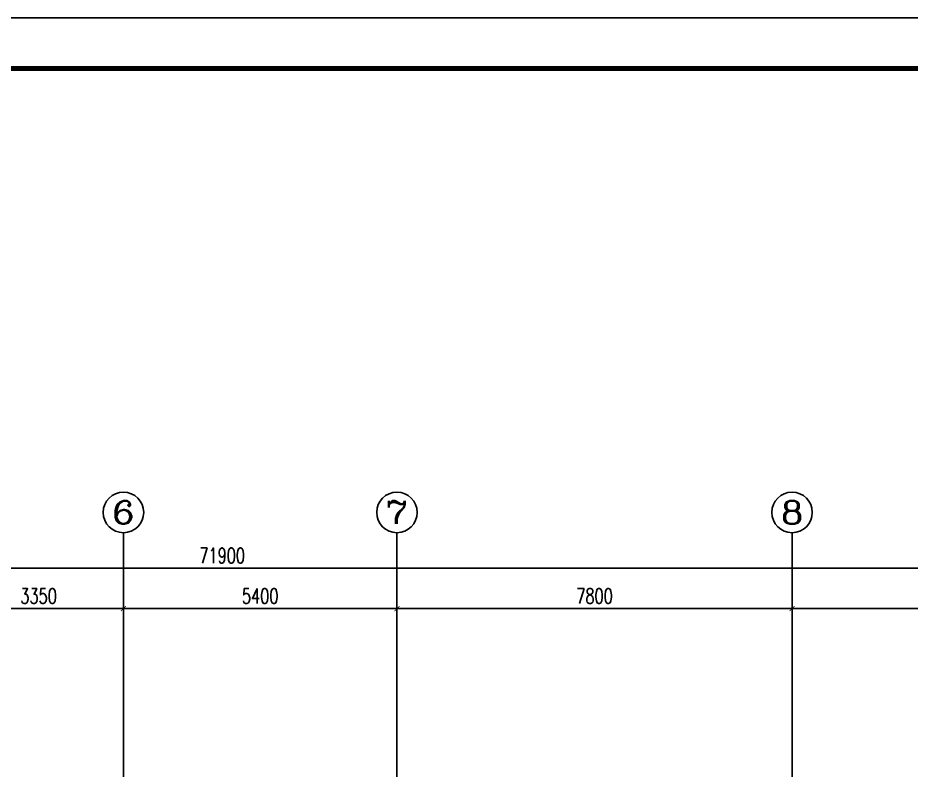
# Model space of a CAD drawing. Extents: x 169490 to 7584583, y -2399407 to 1374371.
# Drawn here: x 498472 to 516107, y 840341 to 855191 of the extents above; entities that cross this region are included whole.
import ezdxf
from ezdxf.enums import TextEntityAlignment as Align

# ---------------------------------------------------------------- set-up
doc = ezdxf.new("R2010")
doc.units = 0
doc.header["$LTSCALE"] = 100
doc.linetypes.add('D3轴线点划线', pattern=[18.5, 12, -3, 0.5, -3])
doc.layers.get('0').update_dxf_attribs({"linetype": 'CONTINUOUS'})
doc.layers.get('DEFPOINTS').update_dxf_attribs({"linetype": 'CONTINUOUS'})
for name, color, linetype in [('AXIS', 3, 'CONTINUOUS'), ('AXIS_TEXT', 4, 'CONTINUOUS'), ('C-AXIS(轴号)', 3, 'CONTINUOUS'), ('C-AXIS-T(字)', 7, 'CONTINUOUS'), ('C-DOTE', 8, 'D3轴线点划线'), ('图框', 140, 'CONTINUOUS')]:
    doc.layers.add(name, color=color, linetype=linetype)
doc.styles.add('_TCH_AXIS', font='COMPLEX', dxfattribs={"bigfont": 'GBCBIG'})
doc.styles.add('_TCH_DIM_T3', font='SIMPLEX.shx', dxfattribs={"width": 0.705882, "bigfont": 'GBCBIG.shx'})
doc.styles.add('COMPLEX', font='COMPLEX')
doc.dimstyles.new('_TCH_ARCH&&100', dxfattribs={"dimtxt": 297.5, "dimasz": 100, "dimexe": 250, "dimexo": 300, "dimgap": 100, "dimtad": 1, "dimdec": 0, "dimzin": 0, "dimdsep": 46, "dimtxsty": '_TCH_DIM_T3', "dimblk": 'ARCHTICK', "dimcen": 0.09, "dimclrt": 7, "dimazin": 2, "dimtfac": 1, "dimtdec": 0, "dimtix": 1, "dimtmove": 2, "dimatfit": 3, "dimfxl": 1, "dimtolj": 1, "dimtzin": 0, "dimarcsym": 0})

# ---------------------------------------------------------------- blocks, each defined once
blk = doc.blocks.new('_ARCHTICK')
at = {"const_width": 0.15}
blk.add_lwpolyline([(-0.5, -0.5), (0.5, 0.5)], dxfattribs=at)
blk = doc.blocks.new('*D1590')
at = {"layer": 'AXIS', "color": 0, "lineweight": -2, "transparency": 16777216}
for p, q in [((466556, 841329), (466556, 844579)), ((538456, 841329), (538456, 844579)), ((466556, 844329), (538456, 844329))]:
    blk.add_line(p, q, dxfattribs=at)
at = {"layer": 'DEFPOINTS', "color": 0, "transparency": 16777216}
for p in [(538456, 844329), (466556, 841029), (538456, 841029)]:
    blk.add_point(p, dxfattribs=at)
at = {"layer": 'AXIS', "color": 0, "lineweight": -2, "transparency": 16777216, "xscale": 100, "yscale": 100, "zscale": 100, "rotation": 180}
blk.add_blockref('_ARCHTICK', (466556, 844329), dxfattribs=at)
at = {"layer": 'AXIS', "color": 0, "lineweight": -2, "transparency": 16777216, "xscale": 100, "yscale": 100, "zscale": 100}
blk.add_blockref('_ARCHTICK', (538456, 844329), dxfattribs=at)
at = {"layer": 'AXIS', "color": 7, "transparency": 16777216, "insert": (502506, 844578), "char_height": 297.5, "attachment_point": 5, "style": '_TCH_DIM_T3'}
blk.add_mtext('\\A1;71900', dxfattribs=at)
blk = doc.blocks.new('*D1600')
at = {"layer": 'AXIS', "color": 0, "lineweight": -2, "transparency": 16777216}
for p, q in [((497206, 841329), (497206, 843779)), ((500556, 841329), (500556, 843779)), ((497206, 843529), (500556, 843529))]:
    blk.add_line(p, q, dxfattribs=at)
at = {"layer": 'DEFPOINTS', "color": 0, "transparency": 16777216}
for p in [(500556, 843529), (497206, 841029), (500556, 841029)]:
    blk.add_point(p, dxfattribs=at)
at = {"layer": 'AXIS', "color": 0, "lineweight": -2, "transparency": 16777216, "xscale": 100, "yscale": 100, "zscale": 100, "rotation": 180}
blk.add_blockref('_ARCHTICK', (497206, 843529), dxfattribs=at)
at = {"layer": 'AXIS', "color": 0, "lineweight": -2, "transparency": 16777216, "xscale": 100, "yscale": 100, "zscale": 100}
blk.add_blockref('_ARCHTICK', (500556, 843529), dxfattribs=at)
at = {"layer": 'AXIS', "color": 7, "transparency": 16777216, "insert": (498881, 843778), "char_height": 297.5, "attachment_point": 5, "style": '_TCH_DIM_T3'}
blk.add_mtext('\\A1;3350', dxfattribs=at)
blk = doc.blocks.new('*D1601')
at = {"layer": 'AXIS', "color": 0, "lineweight": -2, "transparency": 16777216}
for p, q in [((500556, 841329), (500556, 843779)), ((505956, 841329), (505956, 843779)), ((500556, 843529), (505956, 843529))]:
    blk.add_line(p, q, dxfattribs=at)
at = {"layer": 'DEFPOINTS', "color": 0, "transparency": 16777216}
for p in [(505956, 843529), (500556, 841029), (505956, 841029)]:
    blk.add_point(p, dxfattribs=at)
at = {"layer": 'AXIS', "color": 0, "lineweight": -2, "transparency": 16777216, "xscale": 100, "yscale": 100, "zscale": 100, "rotation": 180}
blk.add_blockref('_ARCHTICK', (500556, 843529), dxfattribs=at)
at = {"layer": 'AXIS', "color": 0, "lineweight": -2, "transparency": 16777216, "xscale": 100, "yscale": 100, "zscale": 100}
blk.add_blockref('_ARCHTICK', (505956, 843529), dxfattribs=at)
at = {"layer": 'AXIS', "color": 7, "transparency": 16777216, "insert": (503256, 843778), "char_height": 297.5, "attachment_point": 5, "style": '_TCH_DIM_T3'}
blk.add_mtext('\\A1;5400', dxfattribs=at)
blk = doc.blocks.new('*D1602')
at = {"layer": 'AXIS', "color": 0, "lineweight": -2, "transparency": 16777216}
for p, q in [((505956, 841329), (505956, 843779)), ((513756, 841329), (513756, 843779)), ((505956, 843529), (513756, 843529))]:
    blk.add_line(p, q, dxfattribs=at)
at = {"layer": 'DEFPOINTS', "color": 0, "transparency": 16777216}
for p in [(513756, 843529), (505956, 841029), (513756, 841029)]:
    blk.add_point(p, dxfattribs=at)
at = {"layer": 'AXIS', "color": 0, "lineweight": -2, "transparency": 16777216, "xscale": 100, "yscale": 100, "zscale": 100, "rotation": 180}
blk.add_blockref('_ARCHTICK', (505956, 843529), dxfattribs=at)
at = {"layer": 'AXIS', "color": 0, "lineweight": -2, "transparency": 16777216, "xscale": 100, "yscale": 100, "zscale": 100}
blk.add_blockref('_ARCHTICK', (513756, 843529), dxfattribs=at)
at = {"layer": 'AXIS', "color": 7, "transparency": 16777216, "insert": (509856, 843778), "char_height": 297.5, "attachment_point": 5, "style": '_TCH_DIM_T3'}
blk.add_mtext('\\A1;7800', dxfattribs=at)
blk = doc.blocks.new('*D1603')
at = {"layer": 'AXIS', "color": 0, "lineweight": -2, "transparency": 16777216}
for p, q in [((513756, 841329), (513756, 843779)), ((522156, 841329), (522156, 843779)), ((513756, 843529), (522156, 843529))]:
    blk.add_line(p, q, dxfattribs=at)
at = {"layer": 'DEFPOINTS', "color": 0, "transparency": 16777216}
for p in [(522156, 843529), (513756, 841029), (522156, 841029)]:
    blk.add_point(p, dxfattribs=at)
at = {"layer": 'AXIS', "color": 0, "lineweight": -2, "transparency": 16777216, "xscale": 100, "yscale": 100, "zscale": 100, "rotation": 180}
blk.add_blockref('_ARCHTICK', (513756, 843529), dxfattribs=at)
at = {"layer": 'AXIS', "color": 0, "lineweight": -2, "transparency": 16777216, "xscale": 100, "yscale": 100, "zscale": 100}
blk.add_blockref('_ARCHTICK', (522156, 843529), dxfattribs=at)
at = {"layer": 'AXIS', "color": 7, "transparency": 16777216, "insert": (517956, 843778), "char_height": 297.5, "attachment_point": 5, "style": '_TCH_DIM_T3'}
blk.add_mtext('\\A1;8400', dxfattribs=at)
blk = doc.blocks.new('_AXISO')
blk.add_circle((0, 0), 0.5)
at = {"layer": 'AXIS_TEXT', "style": 'COMPLEX', "width": 1.041667}
blk.add_attdef('A', text='', height=0.56, dxfattribs=at).set_placement((-0.25, -0.28), (0.25, -0.28), align=Align.FIT)

msp = doc.modelspace()

# ---------------------------------------------------------------- linework, layer by layer
at = {"ltscale": 10}
msp.add_lwpolyline([(549442.9, 854191.4), (454837.9, 854191.4), (454837.9, 796791.4), (549442.9, 796791.4)], close=True, dxfattribs=at)
at = {"layer": 'C-AXIS(轴号)'}
for p, q in [((500555.9, 841028.9), (500555.9, 845028.9)), ((505955.9, 841028.9), (505955.9, 845028.9)), ((513755.9, 841028.9), (513755.9, 845028.9))]:
    msp.add_line(p, q, dxfattribs=at)
at = {"layer": 'C-DOTE'}
for p, q in [((500555.9, 841028.9), (500555.9, 816328.9)), ((505955.9, 841028.9), (505955.9, 816328.9)), ((513755.9, 841028.9), (513755.9, 816328.9))]:
    msp.add_line(p, q, dxfattribs=at)
at = {"layer": '图框'}
msp.add_lwpolyline([(452337.9, 795791.4), (557437.9, 795791.4), (557437.9, 855191.4), (452337.9, 855191.4)], close=True, dxfattribs=at)
at = {"layer": '图框', "const_width": 100}
msp.add_lwpolyline([(454837.9, 796791.4), (556437.9, 796791.4), (556437.9, 854191.4), (454837.9, 854191.4)], close=True, dxfattribs=at)

# ---------------------------------------------------------------- block references
at = {"layer": 'C-AXIS(轴号)'}
ref = msp.add_blockref('_AXISO', (500555.9, 845428.9), dxfattribs=dict(at, xscale=800, yscale=800, zscale=800))
ref.add_attrib('A', '6', dxfattribs={"layer": 'C-AXIS-T(字)', "height": 452.5, "style": '_TCH_AXIS', "width": 1.5}).set_placement((500329.6, 845202.6), (500782.1, 845202.6), align=Align.FIT)
ref = msp.add_blockref('_AXISO', (505955.9, 845428.9), dxfattribs=dict(at, xscale=800, yscale=800, zscale=800))
ref.add_attrib('A', '7', dxfattribs={"layer": 'C-AXIS-T(字)', "height": 452.5, "style": '_TCH_AXIS', "width": 1.5}).set_placement((505729.6, 845202.6), (506182.1, 845202.6), align=Align.FIT)
ref = msp.add_blockref('_AXISO', (513755.9, 845428.9), dxfattribs=dict(at, xscale=800, yscale=800, zscale=800))
ref.add_attrib('A', '8', dxfattribs={"layer": 'C-AXIS-T(字)', "height": 452.5, "style": '_TCH_AXIS', "width": 1.5}).set_placement((513529.6, 845202.6), (513982.1, 845202.6), align=Align.FIT)

# ---------------------------------------------------------------- dimensions: what is measured, and where the dimension line sits
at = {"layer": 'AXIS'}
for p1, p2, distance, picture, middle in [((466555.9, 841028.9), (538455.9, 841028.9), 3300, '*D1590', (502505.9, 844577.6)), ((497205.9, 841028.9), (500555.9, 841028.9), 2500, '*D1600', (498880.9, 843777.6)), ((500555.9, 841028.9), (505955.9, 841028.9), 2500, '*D1601', (503255.9, 843777.6)), ((505955.9, 841028.9), (513755.9, 841028.9), 2500, '*D1602', (509855.9, 843777.6)), ((513755.9, 841028.9), (522155.9, 841028.9), 2500, '*D1603', (517955.9, 843777.6))]:
    dim = msp.add_aligned_dim(p1=p1, p2=p2, distance=distance, dimstyle='_TCH_ARCH&&100', dxfattribs=at)
    dim.commit()
    dim.dimension.update_dxf_attribs({"geometry": picture, "text_midpoint": middle})

doc.saveas('drawing.dxf')
